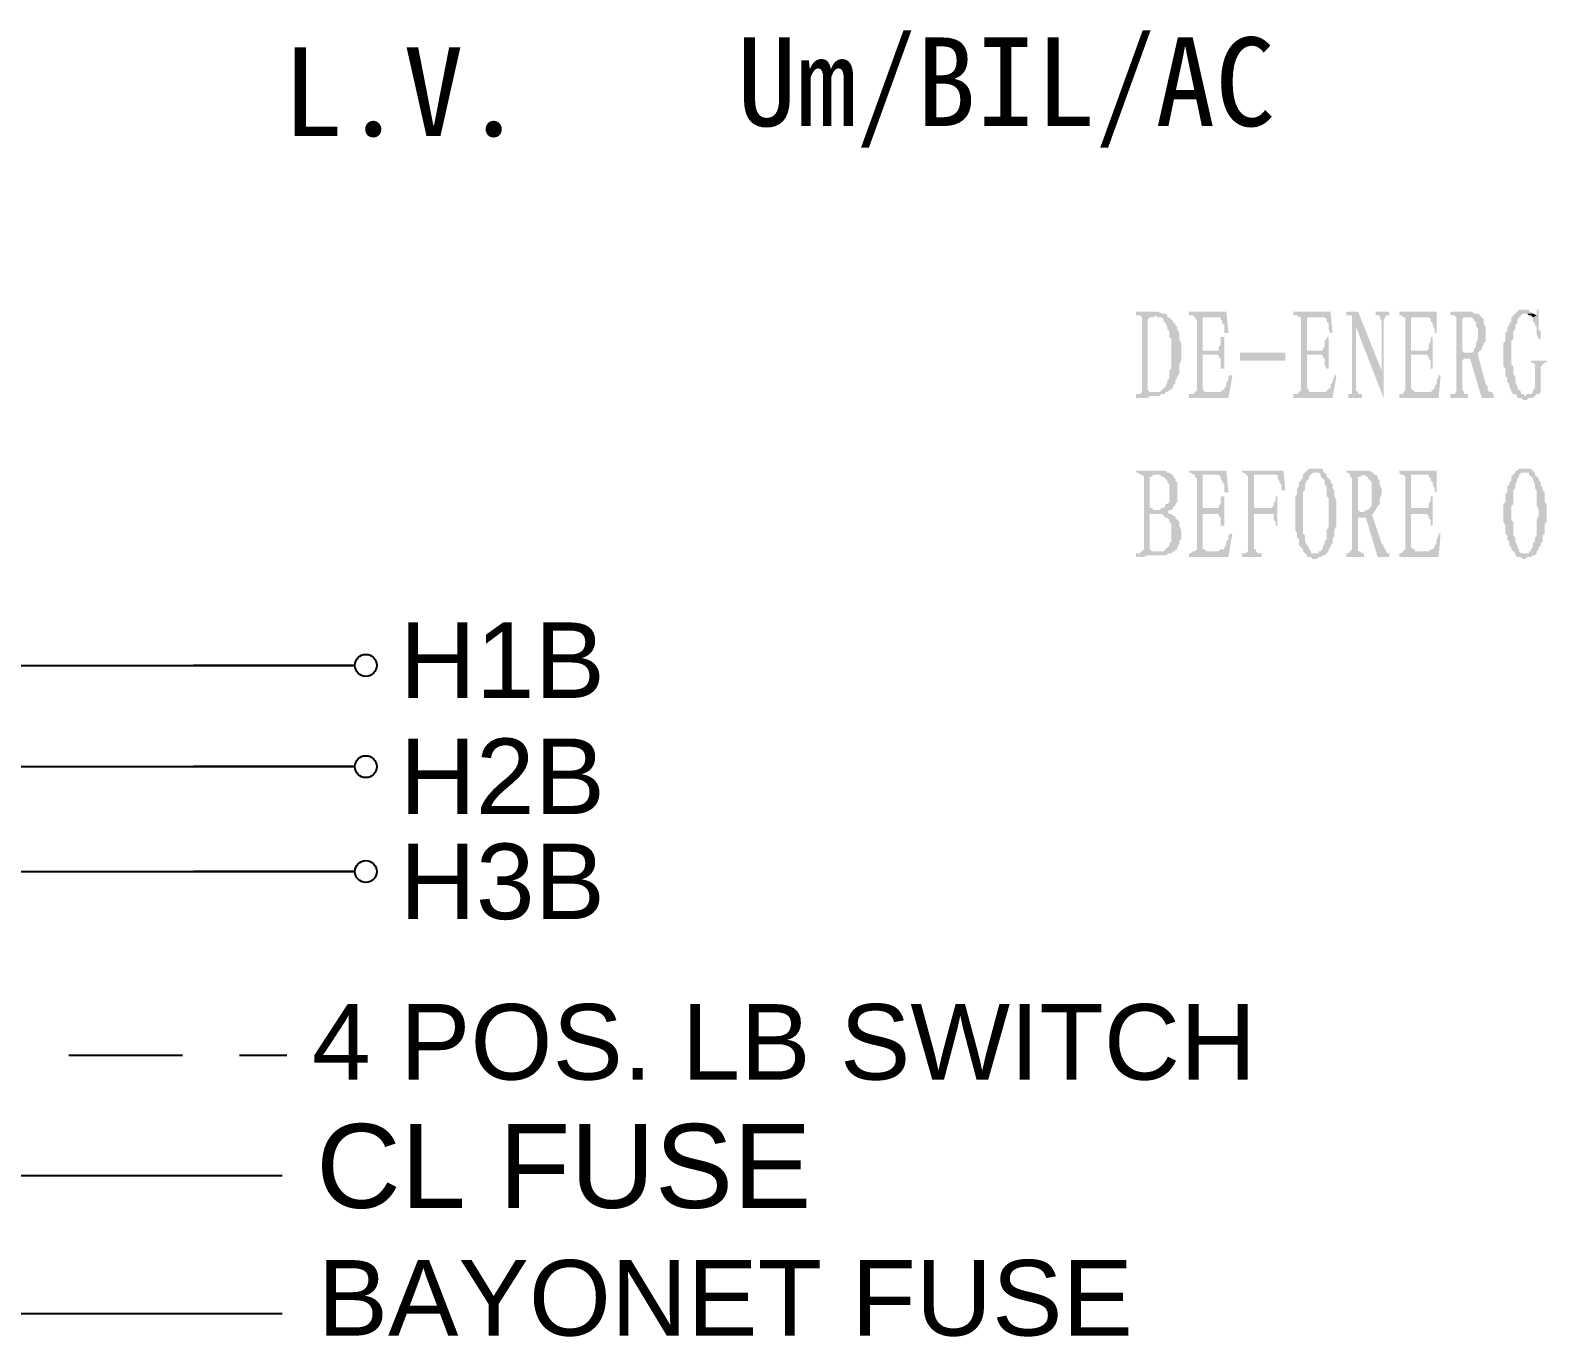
# Model space of a CAD drawing. Header units: millimetres. Extents: x 248233 to 259628, y -181361 to -174035.
# Drawn here: x 259519.87 to 259563.22, y -181153.95 to -181116.6 of the extents above; entities that cross this region are included whole.
import ezdxf
from ezdxf.enums import TextEntityAlignment as Align

# ---------------------------------------------------------------- set-up
doc = ezdxf.new("R2010")
doc.units = ezdxf.units.MM
doc.header["$LTSCALE"] = 13
doc.linetypes.add('DASHED', pattern=[0.75, 0.5, -0.25])
doc.layers.add('2', color=3, linetype='Continuous')
doc.layers.add('4虚线层', color=6, linetype='DASHED')
doc.layers.add('标注、文本', color=3, linetype='Continuous', lineweight=25)
doc.styles.add('Note Text (ANSI)', font='arial.ttf')
doc.styles.add('PDF FangSong', font='')
doc.styles.get('PDF FangSong').set_extended_font_data('FangSong')

msp = doc.modelspace()

# ---------------------------------------------------------------- hatches: boundary and pattern name
at = {"layer": '2', "linetype": 'Continuous', "transparency": 33554559}
for points in [[(259551.985, -181124.638), (259551.479, -181124.638), (259551.479, -181124.75), (259551.536, -181124.75), (259551.592, -181124.75), (259551.648, -181124.806), (259551.648, -181124.863), (259551.648, -181126.885), (259551.648, -181126.941), (259551.592, -181126.997), (259551.479, -181126.997), (259551.479, -181127.109), (259551.592, -181127.109), (259551.648, -181127.109), (259551.76, -181127.109), (259551.816, -181127.109), (259551.873, -181127.053), (259551.929, -181127.053), (259552.041, -181127.053), (259552.097, -181127.053), (259552.153, -181127.053), (259552.21, -181126.997), (259552.266, -181126.997), (259552.322, -181126.997), (259552.041, -181126.941), (259551.985, -181126.941), (259551.929, -181126.941), (259551.873, -181126.941), (259551.816, -181126.885), (259551.816, -181124.863), (259551.873, -181124.806), (259551.929, -181124.806), (259551.985, -181124.806), (259552.041, -181124.75), (259552.378, -181124.75), (259552.322, -181124.694), (259552.266, -181124.694), (259552.21, -181124.694), (259552.097, -181124.638), (259552.041, -181124.638)], [(259552.378, -181124.75), (259552.041, -181124.75), (259552.097, -181124.806), (259552.154, -181124.806), (259552.21, -181124.806), (259552.266, -181124.863), (259552.266, -181124.919), (259552.322, -181124.975), (259552.378, -181125.087), (259552.378, -181125.143), (259552.434, -181125.2), (259552.434, -181125.256), (259552.434, -181125.312), (259552.434, -181125.368), (259552.491, -181125.424), (259552.491, -181125.537), (259552.491, -181125.593), (259552.491, -181125.705), (259552.491, -181125.761), (259552.491, -181125.874), (259552.491, -181125.93), (259552.491, -181126.042), (259552.491, -181126.098), (259552.491, -181126.211), (259552.491, -181126.267), (259552.434, -181126.323), (259552.434, -181126.435), (259552.434, -181126.491), (259552.434, -181126.548), (259552.378, -181126.604), (259552.378, -181126.66), (259552.322, -181126.772), (259552.266, -181126.828), (259552.21, -181126.885), (259552.154, -181126.941), (259552.097, -181126.941), (259552.041, -181126.941), (259552.322, -181126.997), (259552.322, -181126.941), (259552.378, -181126.941), (259552.434, -181126.885), (259552.491, -181126.885), (259552.491, -181126.828), (259552.547, -181126.828), (259552.547, -181126.772), (259552.547, -181126.716), (259552.603, -181126.716), (259552.603, -181126.66), (259552.603, -181126.604), (259552.659, -181126.548), (259552.659, -181126.491), (259552.715, -181126.435), (259552.715, -181126.379), (259552.715, -181126.267), (259552.715, -181126.211), (259552.715, -181126.154), (259552.771, -181126.042), (259552.771, -181125.986), (259552.771, -181125.874), (259552.771, -181125.817), (259552.771, -181125.761), (259552.771, -181125.705), (259552.771, -181125.593), (259552.771, -181125.537), (259552.715, -181125.424), (259552.715, -181125.368), (259552.715, -181125.312), (259552.715, -181125.256), (259552.659, -181125.143), (259552.659, -181125.087), (259552.603, -181125.031), (259552.603, -181124.975), (259552.547, -181124.975), (259552.547, -181124.919), (259552.491, -181124.863), (259552.434, -181124.806), (259552.378, -181124.806)], [(259554.063, -181124.638), (259552.996, -181124.638), (259552.996, -181124.75), (259553.052, -181124.75), (259553.108, -181124.75), (259553.164, -181124.806), (259553.838, -181124.806), (259553.895, -181124.806), (259553.895, -181124.863), (259553.951, -181124.919), (259553.951, -181124.975), (259554.007, -181125.031), (259554.007, -181125.143), (259554.007, -181125.256), (259554.119, -181125.256)], [(259557.04, -181124.638), (259555.973, -181124.638), (259555.973, -181124.75), (259556.029, -181124.75), (259556.085, -181124.75), (259556.141, -181124.806), (259556.871, -181124.806), (259556.928, -181124.863), (259556.928, -181124.919), (259556.984, -181124.975), (259556.984, -181125.031), (259556.984, -181125.143), (259557.04, -181125.256), (259557.096, -181125.256)], [(259557.826, -181124.638), (259557.489, -181124.638), (259557.489, -181124.75), (259557.546, -181124.75), (259557.602, -181124.75), (259557.658, -181124.75), (259557.658, -181124.919), (259557.77, -181125.087), (259558.557, -181127.109), (259558.5, -181126.323)], [(259558.725, -181124.638), (259558.332, -181124.638), (259558.332, -181124.75), (259558.388, -181124.75), (259558.444, -181124.75), (259558.444, -181124.806), (259558.5, -181124.919), (259558.5, -181126.323), (259558.557, -181127.109), (259558.557, -181124.863), (259558.613, -181124.806), (259558.613, -181124.75), (259558.669, -181124.75), (259558.725, -181124.75)], [(259560.073, -181124.638), (259559.006, -181124.638), (259559.006, -181124.75), (259559.062, -181124.75), (259559.118, -181124.806), (259559.848, -181124.806), (259559.904, -181124.863), (259559.904, -181124.919), (259559.961, -181124.975), (259559.961, -181125.031), (259560.017, -181125.143), (259560.017, -181125.256), (259560.073, -181125.256)], [(259561.028, -181124.638), (259560.466, -181124.638), (259560.466, -181124.75), (259560.522, -181124.75), (259560.579, -181124.75), (259560.635, -181124.806), (259560.635, -181124.863), (259560.635, -181126.885), (259560.635, -181126.941), (259560.579, -181126.997), (259560.466, -181126.997), (259560.466, -181127.109), (259560.972, -181127.109), (259560.972, -181126.997), (259560.916, -181126.997), (259560.859, -181126.997), (259560.859, -181126.941), (259560.803, -181126.885), (259560.803, -181126.042), (259560.859, -181125.986), (259560.916, -181125.986), (259560.972, -181125.986), (259561.028, -181125.986), (259561.253, -181125.874), (259560.972, -181125.817), (259560.916, -181125.817), (259560.859, -181125.817), (259560.803, -181125.761), (259560.803, -181124.863), (259560.859, -181124.806), (259560.916, -181124.806), (259560.972, -181124.806), (259561.365, -181124.806), (259561.309, -181124.75), (259561.253, -181124.694), (259561.196, -181124.694), (259561.14, -181124.694), (259561.084, -181124.638)], [(259562.601, -181124.582), (259562.544, -181124.582), (259562.432, -181124.582), (259562.376, -181124.638), (259562.32, -181124.694), (259562.264, -181124.75), (259562.207, -181124.806), (259562.207, -181124.919), (259562.151, -181124.975), (259562.151, -181125.031), (259562.095, -181125.087), (259562.095, -181125.143), (259562.095, -181125.2), (259562.039, -181125.256), (259562.039, -181125.312), (259562.039, -181125.368), (259562.039, -181125.48), (259561.983, -181125.537), (259561.983, -181125.593), (259561.983, -181125.705), (259561.983, -181125.761), (259561.983, -181125.874), (259561.983, -181125.93), (259561.983, -181126.042), (259561.983, -181126.098), (259561.983, -181126.211), (259562.039, -181126.267), (259562.039, -181126.323), (259562.039, -181126.435), (259562.039, -181126.491), (259562.095, -181126.548), (259562.095, -181126.604), (259562.095, -181126.66), (259562.151, -181126.716), (259562.151, -181126.772), (259562.207, -181126.885), (259562.207, -181126.941), (259562.264, -181126.997), (259562.32, -181126.997), (259562.376, -181127.053), (259562.376, -181127.109), (259562.432, -181127.109), (259562.488, -181127.109), (259562.544, -181127.165), (259562.601, -181127.165), (259562.657, -181127.165), (259562.713, -181127.109), (259562.769, -181127.109), (259562.825, -181127.109), (259562.881, -181127.053), (259562.601, -181127.053), (259562.544, -181126.997), (259562.488, -181126.997), (259562.488, -181126.941), (259562.432, -181126.885), (259562.376, -181126.828), (259562.376, -181126.772), (259562.32, -181126.66), (259562.32, -181126.548), (259562.32, -181126.491), (259562.264, -181126.435), (259562.264, -181126.379), (259562.264, -181126.323), (259562.264, -181126.211), (259562.207, -181126.154), (259562.207, -181126.098), (259562.207, -181125.986), (259562.207, -181125.93), (259562.207, -181125.817), (259562.207, -181125.761), (259562.207, -181125.649), (259562.207, -181125.593), (259562.207, -181125.48), (259562.264, -181125.424), (259562.264, -181125.368), (259562.264, -181125.256), (259562.264, -181125.2), (259562.32, -181125.143), (259562.32, -181125.087), (259562.32, -181125.031), (259562.376, -181124.975), (259562.376, -181124.863), (259562.432, -181124.806), (259562.488, -181124.75), (259562.544, -181124.694), (259562.601, -181124.694), (259562.825, -181124.694), (259562.769, -181124.638), (259562.713, -181124.638), (259562.713, -181124.582), (259562.657, -181124.582)], [(259562.825, -181124.694), (259562.6, -181124.694), (259562.657, -181124.694), (259562.713, -181124.75), (259562.769, -181124.75), (259562.825, -181124.806), (259562.937, -181124.75)], [(259562.994, -181124.582), (259562.937, -181124.582), (259562.937, -181124.638), (259562.937, -181124.75), (259562.825, -181124.806), (259562.825, -181124.863), (259562.825, -181124.919), (259562.881, -181124.975), (259562.881, -181125.031), (259562.937, -181125.087), (259562.937, -181125.2), (259562.937, -181125.312), (259562.994, -181125.424), (259563.05, -181125.424), (259563.05, -181125.368), (259563.05, -181125.256), (259563.05, -181125.2), (259562.994, -181125.143), (259562.994, -181125.031), (259562.994, -181124.975), (259562.994, -181124.919), (259562.994, -181124.863), (259562.994, -181124.806), (259562.994, -181124.75), (259562.994, -181124.638)], [(259553.164, -181124.806), (259553.221, -181124.919), (259553.221, -181126.885), (259553.164, -181126.941), (259553.108, -181126.997), (259553.558, -181126.941), (259553.501, -181126.941), (259553.445, -181126.941), (259553.389, -181126.885), (259553.389, -181126.828), (259553.389, -181125.874), (259553.782, -181125.874), (259553.389, -181125.761), (259553.389, -181124.806), (259553.838, -181124.806)], [(259556.141, -181124.806), (259556.197, -181124.806), (259556.197, -181124.919), (259556.197, -181126.885), (259556.141, -181126.941), (259556.085, -181126.997), (259556.534, -181126.941), (259556.478, -181126.941), (259556.422, -181126.941), (259556.422, -181126.885), (259556.366, -181126.828), (259556.366, -181125.874), (259556.815, -181125.874), (259556.366, -181125.761), (259556.366, -181124.806), (259556.871, -181124.806)], [(259557.658, -181124.919), (259557.658, -181126.885), (259557.658, -181126.941), (259557.658, -181126.997), (259557.602, -181126.997), (259557.546, -181126.997), (259557.546, -181127.109), (259557.939, -181127.109), (259557.939, -181126.997), (259557.883, -181126.997), (259557.826, -181126.997), (259557.826, -181126.941), (259557.77, -181126.885), (259557.77, -181125.087)], [(259559.118, -181124.806), (259559.174, -181124.806), (259559.174, -181124.919), (259559.174, -181126.885), (259559.118, -181126.941), (259559.118, -181126.997), (259559.567, -181126.941), (259559.455, -181126.941), (259559.399, -181126.885), (259559.343, -181126.828), (259559.343, -181125.874), (259559.792, -181125.874), (259559.343, -181125.761), (259559.343, -181124.806), (259559.848, -181124.806)], [(259561.365, -181124.806), (259560.972, -181124.806), (259561.028, -181124.806), (259561.084, -181124.806), (259561.14, -181124.863), (259561.14, -181124.919), (259561.196, -181124.919), (259561.196, -181124.975), (259561.196, -181125.031), (259561.252, -181125.143), (259561.252, -181125.2), (259561.252, -181125.312), (259561.252, -181125.368), (259561.252, -181125.424), (259561.196, -181125.537), (259561.196, -181125.593), (259561.196, -181125.649), (259561.14, -181125.705), (259561.14, -181125.761), (259561.084, -181125.817), (259561.028, -181125.817), (259560.972, -181125.817), (259561.252, -181125.874), (259561.252, -181125.817), (259561.309, -181125.761), (259561.365, -181125.705), (259561.365, -181125.649), (259561.421, -181125.593), (259561.421, -181125.537), (259561.477, -181125.48), (259561.477, -181125.424), (259561.477, -181125.312), (259561.477, -181125.256), (259561.477, -181125.143), (259561.477, -181125.087), (259561.421, -181124.975), (259561.421, -181124.919), (259561.421, -181124.863)], [(259554.007, -181125.368), (259553.895, -181125.368), (259553.895, -181125.424), (259553.895, -181125.48), (259553.895, -181125.593), (259553.839, -181125.649), (259553.839, -181125.705), (259553.839, -181125.761), (259553.389, -181125.761), (259553.782, -181125.874), (259553.839, -181125.874), (259553.839, -181125.93), (259553.895, -181125.986), (259553.895, -181126.042), (259553.895, -181126.154), (259553.895, -181126.267), (259554.007, -181126.267)], [(259556.984, -181125.368), (259556.928, -181125.368), (259556.928, -181125.424), (259556.872, -181125.48), (259556.872, -181125.593), (259556.872, -181125.649), (259556.815, -181125.705), (259556.815, -181125.761), (259556.366, -181125.761), (259556.815, -181125.874), (259556.815, -181125.93), (259556.872, -181125.986), (259556.872, -181126.042), (259556.872, -181126.154), (259556.928, -181126.267), (259556.984, -181126.267)], [(259559.961, -181125.368), (259559.904, -181125.368), (259559.904, -181125.424), (259559.904, -181125.48), (259559.848, -181125.593), (259559.848, -181125.649), (259559.848, -181125.705), (259559.792, -181125.761), (259559.343, -181125.761), (259559.792, -181125.874), (259559.848, -181125.93), (259559.848, -181125.986), (259559.904, -181126.042), (259559.904, -181126.154), (259559.904, -181126.267), (259559.961, -181126.267)], [(259554.456, -181125.817), (259555.748, -181125.817), (259555.748, -181126.042), (259554.456, -181126.042)], [(259561.252, -181125.874), (259561.028, -181125.986), (259561.365, -181127.109), (259561.702, -181127.109), (259561.702, -181126.997), (259561.646, -181126.941), (259561.589, -181126.941), (259561.533, -181126.885), (259561.533, -181126.772), (259561.477, -181126.716)], [(259563.218, -181126.042), (259562.769, -181126.042), (259562.769, -181126.098), (259562.825, -181126.098), (259562.881, -181126.154), (259562.881, -181126.211), (259562.881, -181126.323), (259562.881, -181126.435), (259562.881, -181126.548), (259562.881, -181126.604), (259562.881, -181126.716), (259562.881, -181126.772), (259562.881, -181126.828), (259562.825, -181126.885), (259562.825, -181126.941), (259562.769, -181126.997), (259562.713, -181126.997), (259562.657, -181126.997), (259562.6, -181127.053), (259562.881, -181127.053), (259562.937, -181126.997), (259562.994, -181126.997), (259563.05, -181126.941), (259563.05, -181126.885), (259563.05, -181126.267), (259563.05, -181126.211), (259563.106, -181126.154), (259563.162, -181126.098), (259563.218, -181126.098)], [(259554.176, -181126.435), (259554.119, -181126.491), (259554.119, -181126.604), (259554.063, -181126.66), (259554.063, -181126.716), (259554.063, -181126.772), (259554.007, -181126.828), (259554.007, -181126.885), (259553.951, -181126.885), (259553.895, -181126.941), (259553.839, -181126.941), (259553.782, -181126.941), (259553.726, -181126.941), (259553.67, -181126.941), (259553.558, -181126.941), (259553.108, -181126.997), (259553.052, -181126.997), (259552.996, -181126.997), (259552.996, -181127.109), (259554.119, -181127.109), (259554.232, -181126.491)], [(259557.152, -181126.435), (259557.152, -181126.491), (259557.096, -181126.604), (259557.096, -181126.66), (259557.04, -181126.716), (259557.04, -181126.772), (259557.04, -181126.828), (259556.984, -181126.828), (259556.984, -181126.885), (259556.928, -181126.885), (259556.928, -181126.941), (259556.871, -181126.941), (259556.815, -181126.941), (259556.703, -181126.941), (259556.647, -181126.941), (259556.534, -181126.941), (259556.085, -181126.997), (259556.029, -181126.997), (259555.973, -181126.997), (259555.973, -181127.109), (259557.096, -181127.109), (259557.208, -181126.491)], [(259560.129, -181126.435), (259560.129, -181126.491), (259560.073, -181126.604), (259560.073, -181126.66), (259560.073, -181126.716), (259560.017, -181126.772), (259560.017, -181126.828), (259559.961, -181126.885), (259559.905, -181126.941), (259559.848, -181126.941), (259559.792, -181126.941), (259559.736, -181126.941), (259559.624, -181126.941), (259559.568, -181126.941), (259559.118, -181126.997), (259559.062, -181126.997), (259559.006, -181126.997), (259559.006, -181127.109), (259560.129, -181127.109), (259560.185, -181126.491)], [(259552.041, -181129.187), (259551.48, -181129.187), (259551.48, -181129.244), (259551.536, -181129.244), (259551.592, -181129.3), (259551.648, -181129.3), (259551.704, -181129.356), (259551.704, -181131.434), (259551.648, -181131.49), (259551.985, -181131.49), (259551.929, -181131.49), (259551.873, -181131.434), (259551.873, -181130.423), (259551.929, -181130.423), (259551.985, -181130.423), (259552.097, -181130.423), (259552.434, -181130.423), (259552.378, -181130.367), (259552.322, -181130.367), (259552.378, -181130.367), (259552.434, -181130.311), (259552.041, -181130.311), (259551.985, -181130.311), (259551.929, -181130.255), (259551.873, -181130.255), (259551.873, -181129.356), (259551.929, -181129.356), (259551.985, -181129.3), (259552.041, -181129.3), (259552.097, -181129.3), (259552.491, -181129.3), (259552.434, -181129.244), (259552.378, -181129.244), (259552.322, -181129.187), (259552.266, -181129.187), (259552.21, -181129.187), (259552.154, -181129.187)], [(259552.491, -181129.3), (259552.097, -181129.3), (259552.154, -181129.3), (259552.21, -181129.356), (259552.266, -181129.356), (259552.322, -181129.412), (259552.378, -181129.468), (259552.378, -181129.524), (259552.434, -181129.581), (259552.434, -181129.637), (259552.434, -181129.693), (259552.434, -181129.805), (259552.434, -181129.918), (259552.434, -181129.974), (259552.434, -181130.086), (259552.378, -181130.142), (259552.322, -181130.142), (259552.322, -181130.198), (259552.266, -181130.255), (259552.21, -181130.255), (259552.154, -181130.311), (259552.097, -181130.311), (259552.041, -181130.311), (259552.434, -181130.311), (259552.491, -181130.311), (259552.547, -181130.255), (259552.547, -181130.198), (259552.603, -181130.198), (259552.603, -181130.142), (259552.659, -181130.086), (259552.659, -181130.03), (259552.659, -181129.974), (259552.659, -181129.861), (259552.659, -181129.805), (259552.659, -181129.693), (259552.659, -181129.637), (259552.659, -181129.524), (259552.603, -181129.468), (259552.603, -181129.412), (259552.547, -181129.356), (259552.547, -181129.3)], [(259554.063, -181129.187), (259552.996, -181129.187), (259552.996, -181129.244), (259553.052, -181129.244), (259553.108, -181129.3), (259553.164, -181129.3), (259553.838, -181129.3), (259553.895, -181129.356), (259553.895, -181129.412), (259553.951, -181129.468), (259553.951, -181129.524), (259554.007, -181129.581), (259554.007, -181129.693), (259554.007, -181129.805), (259554.119, -181129.805)], [(259553.164, -181129.3), (259553.164, -181129.356), (259553.221, -181129.412), (259553.221, -181131.378), (259553.221, -181131.434), (259553.164, -181131.49), (259553.108, -181131.49), (259553.558, -181131.49), (259553.501, -181131.49), (259553.445, -181131.434), (259553.389, -181131.434), (259553.389, -181131.378), (259553.389, -181130.423), (259553.782, -181130.423), (259553.389, -181130.255), (259553.389, -181129.3), (259553.838, -181129.3)], [(259555.692, -181129.187), (259554.513, -181129.187), (259554.513, -181129.244), (259554.569, -181129.244), (259554.625, -181129.3), (259555.524, -181129.3), (259555.524, -181129.356), (259555.524, -181129.412), (259555.58, -181129.468), (259555.58, -181129.524), (259555.636, -181129.581), (259555.636, -181129.693), (259555.636, -181129.749), (259555.748, -181129.749)], [(259554.625, -181129.3), (259554.681, -181129.356), (259554.681, -181129.468), (259554.681, -181131.49), (259554.625, -181131.546), (259554.569, -181131.546), (259554.513, -181131.546), (259554.513, -181131.659), (259555.074, -181131.659), (259555.074, -181131.546), (259554.962, -181131.546), (259554.906, -181131.49), (259554.906, -181131.434), (259554.85, -181131.434), (259554.85, -181130.423), (259555.355, -181130.423), (259554.85, -181130.255), (259554.85, -181129.3), (259555.524, -181129.3)], [(259556.647, -181129.131), (259556.591, -181129.131), (259556.534, -181129.131), (259556.478, -181129.131), (259556.422, -181129.131), (259556.366, -181129.187), (259556.31, -181129.244), (259556.254, -181129.3), (259556.254, -181129.356), (259556.197, -181129.468), (259556.141, -181129.524), (259556.141, -181129.581), (259556.141, -181129.637), (259556.085, -181129.693), (259556.085, -181129.805), (259556.085, -181129.861), (259556.029, -181129.918), (259556.029, -181129.974), (259556.029, -181130.086), (259556.029, -181130.142), (259556.029, -181130.255), (259556.029, -181130.311), (259556.029, -181130.367), (259556.029, -181130.423), (259556.029, -181130.535), (259556.029, -181130.592), (259556.029, -181130.648), (259556.029, -181130.76), (259556.029, -181130.816), (259556.029, -181130.872), (259556.085, -181130.985), (259556.085, -181131.041), (259556.085, -181131.097), (259556.141, -181131.153), (259556.141, -181131.209), (259556.141, -181131.322), (259556.197, -181131.378), (259556.254, -181131.434), (259556.254, -181131.49), (259556.31, -181131.546), (259556.647, -181131.546), (259556.591, -181131.546), (259556.534, -181131.546), (259556.478, -181131.546), (259556.478, -181131.49), (259556.422, -181131.434), (259556.422, -181131.378), (259556.366, -181131.322), (259556.31, -181131.209), (259556.31, -181131.153), (259556.31, -181131.097), (259556.31, -181131.041), (259556.254, -181130.985), (259556.254, -181130.872), (259556.254, -181130.816), (259556.254, -181130.76), (259556.254, -181130.648), (259556.254, -181130.592), (259556.254, -181130.479), (259556.254, -181130.367), (259556.254, -181130.255), (259556.254, -181130.198), (259556.254, -181130.142), (259556.254, -181130.03), (259556.254, -181129.974), (259556.254, -181129.861), (259556.254, -181129.805), (259556.31, -181129.749), (259556.31, -181129.693), (259556.31, -181129.637), (259556.31, -181129.581), (259556.366, -181129.468), (259556.422, -181129.412), (259556.422, -181129.356), (259556.478, -181129.3), (259556.534, -181129.244), (259556.591, -181129.244), (259556.871, -181129.244), (259556.815, -181129.187), (259556.815, -181129.131), (259556.759, -181129.131), (259556.703, -181129.131)], [(259556.871, -181129.244), (259556.591, -181129.244), (259556.647, -181129.244), (259556.703, -181129.244), (259556.759, -181129.3), (259556.759, -181129.356), (259556.815, -181129.412), (259556.871, -181129.468), (259556.871, -181129.581), (259556.928, -181129.637), (259556.928, -181129.693), (259556.928, -181129.749), (259556.928, -181129.861), (259556.928, -181129.918), (259556.984, -181129.974), (259556.984, -181130.086), (259556.984, -181130.142), (259556.984, -181130.198), (259556.984, -181130.311), (259556.984, -181130.367), (259556.984, -181130.479), (259556.984, -181130.592), (259556.984, -181130.648), (259556.984, -181130.76), (259556.984, -181130.816), (259556.928, -181130.872), (259556.928, -181130.929), (259556.928, -181131.041), (259556.928, -181131.097), (259556.928, -181131.153), (259556.871, -181131.209), (259556.871, -181131.266), (259556.815, -181131.378), (259556.815, -181131.434), (259556.759, -181131.49), (259556.703, -181131.49), (259556.703, -181131.546), (259556.647, -181131.546), (259556.31, -181131.546), (259556.366, -181131.603), (259556.366, -181131.659), (259556.422, -181131.659), (259556.478, -181131.659), (259556.534, -181131.715), (259556.591, -181131.715), (259556.647, -181131.715), (259556.703, -181131.659), (259556.759, -181131.659), (259556.815, -181131.603), (259556.871, -181131.603), (259556.928, -181131.546), (259556.984, -181131.49), (259556.984, -181131.434), (259557.04, -181131.378), (259557.04, -181131.322), (259557.096, -181131.266), (259557.096, -181131.209), (259557.096, -181131.153), (259557.152, -181131.041), (259557.152, -181130.985), (259557.152, -181130.929), (259557.152, -181130.872), (259557.208, -181130.76), (259557.208, -181130.704), (259557.208, -181130.648), (259557.208, -181130.535), (259557.208, -181130.479), (259557.208, -181130.367), (259557.208, -181130.311), (259557.208, -181130.255), (259557.208, -181130.142), (259557.208, -181130.086), (259557.208, -181130.03), (259557.152, -181129.918), (259557.152, -181129.861), (259557.152, -181129.805), (259557.152, -181129.749), (259557.096, -181129.693), (259557.096, -181129.581), (259557.04, -181129.524), (259557.04, -181129.468), (259556.984, -181129.412), (259556.928, -181129.356), (259556.928, -181129.3)], [(259557.995, -181129.187), (259557.489, -181129.187), (259557.489, -181129.244), (259557.546, -181129.244), (259557.602, -181129.3), (259557.602, -181129.356), (259557.658, -181129.412), (259557.658, -181131.434), (259557.602, -181131.49), (259557.546, -181131.546), (259557.489, -181131.546), (259557.489, -181131.659), (259557.995, -181131.659), (259557.995, -181131.546), (259557.939, -181131.546), (259557.883, -181131.49), (259557.826, -181131.49), (259557.826, -181131.378), (259557.826, -181130.592), (259557.826, -181130.535), (259557.883, -181130.535), (259557.939, -181130.535), (259558.051, -181130.535), (259558.22, -181130.423), (259558.276, -181130.423), (259557.939, -181130.367), (259557.883, -181130.367), (259557.826, -181130.311), (259557.826, -181130.255), (259557.826, -181129.412), (259557.826, -181129.356), (259557.883, -181129.356), (259557.995, -181129.3), (259558.332, -181129.3), (259558.276, -181129.3), (259558.276, -181129.244), (259558.22, -181129.244), (259558.163, -181129.187), (259558.051, -181129.187)], [(259558.332, -181129.3), (259557.995, -181129.3), (259558.051, -181129.356), (259558.107, -181129.356), (259558.107, -181129.412), (259558.163, -181129.468), (259558.219, -181129.524), (259558.219, -181129.581), (259558.219, -181129.637), (259558.219, -181129.749), (259558.219, -181129.861), (259558.219, -181129.918), (259558.219, -181129.974), (259558.219, -181130.086), (259558.219, -181130.142), (259558.219, -181130.198), (259558.163, -181130.255), (259558.107, -181130.311), (259558.051, -181130.311), (259557.995, -181130.367), (259557.939, -181130.367), (259558.276, -181130.423), (259558.276, -181130.367), (259558.332, -181130.311), (259558.388, -181130.198), (259558.444, -181130.142), (259558.444, -181130.086), (259558.444, -181130.03), (259558.444, -181129.974), (259558.5, -181129.861), (259558.5, -181129.805), (259558.5, -181129.749), (259558.5, -181129.693), (259558.444, -181129.581), (259558.444, -181129.524), (259558.444, -181129.468), (259558.388, -181129.412), (259558.388, -181129.356)], [(259560.073, -181129.187), (259559.006, -181129.187), (259559.006, -181129.244), (259559.062, -181129.3), (259559.118, -181129.3), (259559.848, -181129.3), (259559.848, -181129.356), (259559.904, -181129.412), (259559.904, -181129.468), (259559.961, -181129.524), (259559.961, -181129.581), (259560.017, -181129.693), (259560.017, -181129.805), (259560.073, -181129.805)], [(259559.118, -181129.3), (259559.174, -181129.356), (259559.174, -181129.412), (259559.174, -181131.378), (259559.174, -181131.434), (259559.118, -181131.49), (259559.567, -181131.49), (259559.455, -181131.49), (259559.455, -181131.434), (259559.399, -181131.434), (259559.343, -181131.378), (259559.343, -181130.423), (259559.792, -181130.423), (259559.343, -181130.255), (259559.343, -181129.3), (259559.848, -181129.3)], [(259562.601, -181129.131), (259562.544, -181129.131), (259562.488, -181129.131), (259562.432, -181129.131), (259562.376, -181129.187), (259562.32, -181129.187), (259562.32, -181129.244), (259562.264, -181129.3), (259562.207, -181129.356), (259562.207, -181129.468), (259562.151, -181129.524), (259562.151, -181129.581), (259562.095, -181129.637), (259562.095, -181129.693), (259562.095, -181129.805), (259562.039, -181129.861), (259562.039, -181129.918), (259562.039, -181129.974), (259562.039, -181130.086), (259561.983, -181130.142), (259561.983, -181130.255), (259561.983, -181130.311), (259561.983, -181130.367), (259561.983, -181130.423), (259561.983, -181130.535), (259561.983, -181130.592), (259561.983, -181130.648), (259562.039, -181130.76), (259562.039, -181130.816), (259562.039, -181130.872), (259562.039, -181130.985), (259562.095, -181131.041), (259562.095, -181131.097), (259562.095, -181131.153), (259562.151, -181131.209), (259562.151, -181131.322), (259562.207, -181131.378), (259562.207, -181131.434), (259562.264, -181131.49), (259562.32, -181131.546), (259562.601, -181131.546), (259562.544, -181131.546), (259562.488, -181131.546), (259562.432, -181131.49), (259562.432, -181131.434), (259562.376, -181131.378), (259562.376, -181131.322), (259562.32, -181131.209), (259562.32, -181131.153), (259562.32, -181131.097), (259562.264, -181131.041), (259562.264, -181130.985), (259562.264, -181130.872), (259562.264, -181130.816), (259562.264, -181130.76), (259562.264, -181130.648), (259562.207, -181130.592), (259562.207, -181130.479), (259562.207, -181130.367), (259562.207, -181130.255), (259562.207, -181130.198), (259562.264, -181130.142), (259562.264, -181130.03), (259562.264, -181129.974), (259562.264, -181129.861), (259562.264, -181129.805), (259562.264, -181129.749), (259562.32, -181129.693), (259562.32, -181129.637), (259562.32, -181129.581), (259562.376, -181129.468), (259562.376, -181129.412), (259562.432, -181129.356), (259562.432, -181129.3), (259562.488, -181129.244), (259562.544, -181129.244), (259562.601, -181129.244), (259562.881, -181129.244), (259562.825, -181129.187), (259562.769, -181129.131), (259562.713, -181129.131), (259562.657, -181129.131)], [(259562.881, -181129.244), (259562.6, -181129.244), (259562.657, -181129.244), (259562.713, -181129.244), (259562.713, -181129.3), (259562.769, -181129.356), (259562.825, -181129.412), (259562.825, -181129.468), (259562.881, -181129.581), (259562.881, -181129.637), (259562.881, -181129.693), (259562.937, -181129.749), (259562.937, -181129.861), (259562.937, -181129.918), (259562.937, -181129.974), (259562.937, -181130.086), (259562.937, -181130.142), (259562.937, -181130.198), (259562.994, -181130.311), (259562.994, -181130.367), (259562.994, -181130.479), (259562.937, -181130.592), (259562.937, -181130.648), (259562.937, -181130.76), (259562.937, -181130.816), (259562.937, -181130.872), (259562.937, -181130.929), (259562.937, -181131.041), (259562.881, -181131.097), (259562.881, -181131.153), (259562.881, -181131.209), (259562.825, -181131.266), (259562.825, -181131.378), (259562.769, -181131.434), (259562.769, -181131.49), (259562.713, -181131.49), (259562.713, -181131.546), (259562.657, -181131.546), (259562.6, -181131.546), (259562.32, -181131.546), (259562.32, -181131.603), (259562.376, -181131.659), (259562.432, -181131.659), (259562.488, -181131.659), (259562.544, -181131.715), (259562.6, -181131.715), (259562.657, -181131.659), (259562.713, -181131.659), (259562.769, -181131.659), (259562.825, -181131.603), (259562.881, -181131.603), (259562.937, -181131.546), (259562.937, -181131.49), (259562.994, -181131.434), (259562.994, -181131.378), (259563.05, -181131.322), (259563.05, -181131.266), (259563.106, -181131.209), (259563.106, -181131.153), (259563.106, -181131.041), (259563.162, -181130.985), (259563.162, -181130.929), (259563.162, -181130.872), (259563.162, -181130.76), (259563.162, -181130.704), (259563.218, -181130.648), (259563.218, -181130.535), (259563.218, -181130.479), (259563.218, -181130.367), (259563.218, -181130.311), (259563.218, -181130.255), (259563.218, -181130.142), (259563.162, -181130.086), (259563.162, -181130.03), (259563.162, -181129.918), (259563.162, -181129.861), (259563.162, -181129.805), (259563.106, -181129.749), (259563.106, -181129.693), (259563.05, -181129.581), (259563.05, -181129.524), (259562.994, -181129.468), (259562.994, -181129.412), (259562.937, -181129.356), (259562.881, -181129.3)], [(259554.007, -181129.918), (259553.895, -181129.918), (259553.895, -181130.03), (259553.895, -181130.142), (259553.839, -181130.198), (259553.839, -181130.255), (259553.389, -181130.255), (259553.782, -181130.423), (259553.839, -181130.423), (259553.839, -181130.479), (259553.895, -181130.535), (259553.895, -181130.592), (259553.895, -181130.704), (259553.895, -181130.76), (259554.007, -181130.76)], [(259555.523, -181129.918), (259555.467, -181129.918), (259555.467, -181130.03), (259555.411, -181130.142), (259555.411, -181130.198), (259555.355, -181130.255), (259554.849, -181130.255), (259555.355, -181130.423), (259555.411, -181130.423), (259555.411, -181130.479), (259555.411, -181130.592), (259555.467, -181130.648), (259555.467, -181130.76), (259555.523, -181130.76)], [(259559.961, -181129.918), (259559.904, -181129.918), (259559.904, -181130.03), (259559.848, -181130.142), (259559.848, -181130.198), (259559.848, -181130.255), (259559.792, -181130.255), (259559.343, -181130.255), (259559.792, -181130.423), (259559.848, -181130.479), (259559.848, -181130.535), (259559.904, -181130.592), (259559.904, -181130.704), (259559.904, -181130.76), (259559.961, -181130.76)], [(259552.434, -181130.423), (259552.097, -181130.423), (259552.153, -181130.423), (259552.21, -181130.423), (259552.266, -181130.479), (259552.322, -181130.535), (259552.378, -181130.535), (259552.434, -181130.592), (259552.434, -181130.648), (259552.49, -181130.704), (259552.49, -181130.816), (259552.49, -181130.872), (259552.49, -181130.929), (259552.49, -181130.985), (259552.49, -181131.041), (259552.49, -181131.097), (259552.49, -181131.209), (259552.434, -181131.266), (259552.434, -181131.322), (259552.378, -181131.378), (259552.322, -181131.434), (259552.266, -181131.49), (259552.21, -181131.49), (259552.153, -181131.49), (259551.985, -181131.49), (259551.648, -181131.49), (259551.592, -181131.546), (259551.479, -181131.546), (259551.479, -181131.659), (259551.536, -181131.659), (259551.648, -181131.659), (259551.704, -181131.659), (259551.816, -181131.603), (259551.873, -181131.603), (259551.985, -181131.603), (259552.041, -181131.603), (259552.097, -181131.603), (259552.153, -181131.603), (259552.266, -181131.603), (259552.322, -181131.603), (259552.378, -181131.603), (259552.378, -181131.546), (259552.434, -181131.546), (259552.49, -181131.546), (259552.547, -181131.49), (259552.603, -181131.49), (259552.603, -181131.434), (259552.659, -181131.434), (259552.659, -181131.378), (259552.715, -181131.266), (259552.715, -181131.209), (259552.771, -181131.153), (259552.771, -181131.097), (259552.771, -181130.985), (259552.771, -181130.929), (259552.771, -181130.872), (259552.715, -181130.76), (259552.715, -181130.704), (259552.715, -181130.648), (259552.659, -181130.592), (259552.603, -181130.535), (259552.603, -181130.479), (259552.547, -181130.479), (259552.49, -181130.423)], [(259558.22, -181130.423), (259558.051, -181130.535), (259558.388, -181131.659), (259558.725, -181131.659), (259558.725, -181131.546), (259558.669, -181131.546), (259558.613, -181131.49), (259558.613, -181131.434), (259558.557, -181131.378), (259558.557, -181131.322), (259558.5, -181131.266)], [(259554.176, -181130.985), (259554.119, -181131.041), (259554.119, -181131.153), (259554.063, -181131.209), (259554.063, -181131.266), (259554.063, -181131.322), (259554.007, -181131.378), (259554.007, -181131.434), (259553.951, -181131.434), (259553.895, -181131.434), (259553.839, -181131.49), (259553.782, -181131.49), (259553.726, -181131.49), (259553.67, -181131.49), (259553.558, -181131.49), (259553.108, -181131.49), (259553.052, -181131.546), (259552.996, -181131.546), (259552.996, -181131.659), (259554.119, -181131.659), (259554.232, -181130.985)], [(259560.129, -181130.985), (259560.129, -181131.041), (259560.073, -181131.153), (259560.073, -181131.209), (259560.073, -181131.266), (259560.017, -181131.322), (259560.017, -181131.378), (259559.961, -181131.434), (259559.905, -181131.434), (259559.848, -181131.49), (259559.792, -181131.49), (259559.736, -181131.49), (259559.624, -181131.49), (259559.568, -181131.49), (259559.118, -181131.49), (259559.062, -181131.546), (259559.006, -181131.546), (259559.006, -181131.659), (259560.129, -181131.659), (259560.185, -181130.985)]]:
    msp.add_hatch(color=256, dxfattribs=at).paths.add_polyline_path(points)

# ---------------------------------------------------------------- linework, layer by layer
at = {"layer": '2', "linetype": 'Continuous'}
for p, q in [((259483.061, -181134.754), (259524.532, -181134.754)), ((259524.532, -181134.754), (259529.149, -181134.754)), ((259529.149, -181134.754), (259524.532, -181134.754)), ((259499.779, -181137.649), (259524.532, -181137.649)), ((259524.532, -181137.649), (259529.149, -181137.649)), ((259529.149, -181137.649), (259524.532, -181137.649)), ((259516.886, -181140.648), (259524.532, -181140.648)), ((259524.532, -181140.648), (259529.149, -181140.648)), ((259529.149, -181140.648), (259524.532, -181140.648))]:
    msp.add_line(p, q, dxfattribs=at)
at = {"layer": '2', "color": 3}
for p, q in [((259518.634, -181149.339), (259527.074, -181149.339)), ((259518.634, -181153.281), (259527.074, -181153.281))]:
    msp.add_line(p, q, dxfattribs=at)
at = {"layer": '4虚线层', "ltscale": 0.5}
msp.add_line((259477.1, -181145.893), (259527.203, -181145.893), dxfattribs=at)
at = {"layer": '标注、文本'}
for centre in [(259529.462, -181134.754), (259529.462, -181137.649), (259529.462, -181140.648)]:
    msp.add_circle(centre, 0.313, dxfattribs=at)

# ---------------------------------------------------------------- texts
at = {"layer": '2', "linetype": 'Continuous', "style": 'Note Text (ANSI)'}
for s, height, p in [('H1B', 2.16, (259536.298, -181135.684)), ('H2B', 2.16, (259536.298, -181139.005)), ('H3B', 2.16, (259536.298, -181142.008)), ('CL FUSE', 2.4, (259542.198, -181150.264)), ('BAYONET FUSE', 2.16, (259551.389, -181153.915))]:
    msp.add_text(s, height=height, dxfattribs=at).set_placement(p, align=Align.RIGHT)
at = {"layer": '2', "linetype": 'Continuous', "char_height": 2.53409, "attachment_point": 7, "style": 'PDF FangSong'}
for s, insert in [('\\W0.991650;Um/BIL/AC', (259540.066, -181119.953)), ('\\W0.998704;L.V.', (259527.092, -181119.663))]:
    msp.add_mtext(s, dxfattribs=dict(at, insert=insert))
at = {"layer": '2', "linetype": 'Continuous', "insert": (259527.924, -181144.437), "char_height": 2.16, "width": 764.64529, "attachment_point": 1, "style": 'Note Text (ANSI)'}
msp.add_mtext('4 POS. LB SWITCH', dxfattribs=at)

doc.saveas('drawing.dxf')
